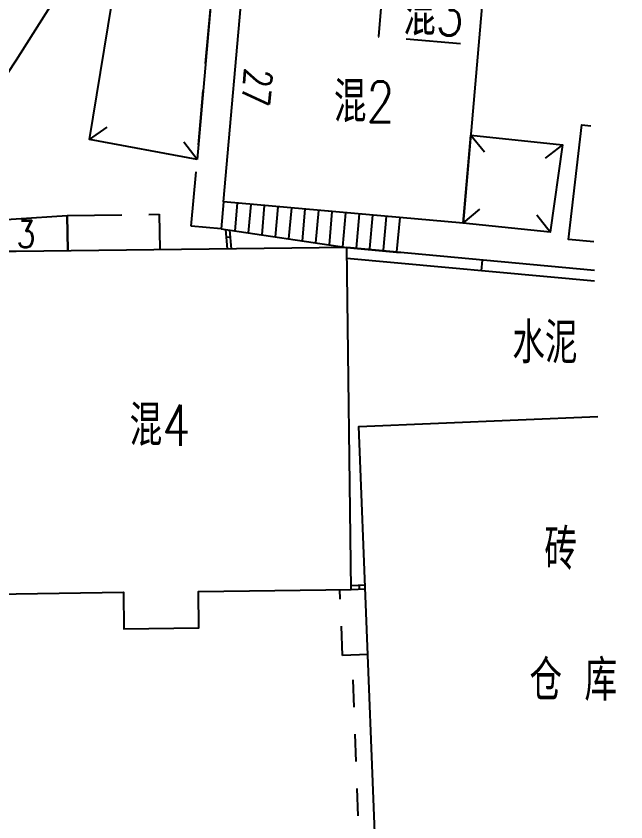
# Model space of a CAD drawing. Extents: x 529262 to 576451, y 2694391 to 2717535.
# Drawn here: x 564864.99 to 564887.42, y 2710002.35 to 2710031.97 of the extents above; entities that cross this region are included whole.
import ezdxf
from ezdxf.enums import TextEntityAlignment as Align

# ---------------------------------------------------------------- set-up
doc = ezdxf.new("R2010")
doc.units = 0
doc.linetypes.add('X5', pattern=[3, 2, -1])
doc.linetypes.add('X6', pattern=[2, 1, -1])
for name, color, linetype in [('DLSS', 4, 'Continuous'), ('JMD', 8, 'Continuous'), ('ZJ', 7, 'Continuous')]:
    doc.layers.add(name, color=color, linetype=linetype)
doc.styles.add('HZ', font='rs.shx', dxfattribs={"width": 0.8, "bigfont": 'hztxt.shx'})

msp = doc.modelspace()

# ---------------------------------------------------------------- linework, layer by layer
at = {"layer": 'DLSS', "linetype": 'Continuous'}
for points in [[(564874.027, 2710044.625), (564864.998, 2710030.358)], [(564864.998, 2710030.358), (564864.994, 2710030.353), (564863.07, 2710027.446), (564862.937, 2710027.047)]]:
    msp.add_lwpolyline(points, dxfattribs=at)
at = {"layer": 'DLSS', "linetype": 'X6'}
msp.add_lwpolyline([(564877.567, 2710002.568), (564877.383, 2710007.746)], dxfattribs=at)
at = {"layer": 'JMD', "linetype": 'Continuous'}
for p, q in [((564867.691, 2710027.431), (564868.345, 2710027.892)), ((564881.71, 2710027.6), (564882.22, 2710026.983)), ((564871.648, 2710026.703), (564871.163, 2710027.34)), ((564885.085, 2710027.245), (564884.454, 2710026.753)), ((564872.623, 2710025.139), (564872.536, 2710024.156)), ((564879.227, 2710024.555), (564872.623, 2710025.139)), ((564873.121, 2710025.095), (564873.031, 2710024.082)), ((564873.619, 2710025.051), (564873.527, 2710024.008)), ((564874.117, 2710025.007), (564874.022, 2710023.934)), ((564874.615, 2710024.963), (564874.517, 2710023.86)), ((564875.113, 2710024.919), (564875.013, 2710023.786)), ((564875.611, 2710024.875), (564875.508, 2710023.712)), ((564876.109, 2710024.831), (564876.004, 2710023.638)), ((564881.431, 2710024.36), (564882.048, 2710024.869)), ((564876.607, 2710024.787), (564876.499, 2710023.564)), ((564877.105, 2710024.743), (564876.994, 2710023.49)), ((564877.603, 2710024.699), (564877.491, 2710023.435)), ((564878.101, 2710024.654), (564877.993, 2710023.433)), ((564878.599, 2710024.61), (564878.489, 2710023.367)), ((564879.097, 2710024.566), (564878.986, 2710023.302)), ((564884.628, 2710024.024), (564884.136, 2710024.655)), ((564872.727, 2710023.843, 137.72), (564872.877, 2710023.855, 137.72)), ((564882.132, 2710023.005, 138.947), (564882.095, 2710022.607, 138.947)), ((564877.623, 2710010.904), (564877.618, 2710011.054))]:
    msp.add_line(p, q, dxfattribs=at)
at = {"layer": 'JMD', "linetype": 'Continuous', "flags": 128}
for points, elevation in [([(564871.648, 2710026.703), (564867.691, 2710027.431), (564868.777, 2710034.085), (564872.266, 2710033.715)], 137.62), ([(564873.371, 2710033.618), (564882.167, 2710032.885), (564881.431, 2710024.36), (564872.623, 2710025.139)], 137.64), ([(564881.71, 2710027.6), (564885.085, 2710027.245), (564884.628, 2710024.024), (564881.431, 2710024.36)], 137.633)]:
    msp.add_lwpolyline(points, close=True, dxfattribs=dict(at, elevation=elevation))
at = {"layer": 'JMD', "linetype": 'X5', "elevation": 137.681}
msp.add_lwpolyline([(564872.623, 2710025.139), (564872.536, 2710024.156), (564871.432, 2710024.253), (564872.266, 2710033.715), (564873.371, 2710033.618)], dxfattribs=at)
at = {"layer": 'JMD', "linetype": 'X5', "flags": 128}
for points, elevation in [([(564878.485, 2710033.192), (564878.321, 2710031.217), (564881.996, 2710030.911)], 137.638), ([(564877.926, 2710008.499), (564876.997, 2710008.467), (564876.9, 2710010.888)], -524.049)]:
    msp.add_lwpolyline(points, dxfattribs=dict(at, elevation=elevation))
at = {"layer": 'JMD', "linetype": 'Continuous', "flags": 128}
for points, elevation in [([(564886.233, 2710023.673), (564885.308, 2710023.763), (564885.799, 2710027.969), (564886.13, 2710027.937)], 137.586), ([(564872.762, 2710023.413), (564872.704, 2710024.13)], 137.72), ([(564872.913, 2710023.414), (564872.856, 2710024.108)], 137.72), ([(564886.258, 2710022.623), (564877.153, 2710023.466)], 138.947), ([(564886.268, 2710022.221), (564877.158, 2710023.064)], 138.947), ([(564878.16, 2710002.568), (564877.597, 2710016.888), (564886.387, 2710017.256)], 138.936), ([(564887.417, 2709974.451), (564879.278, 2709974.146), (564878.16, 2710002.568)], 138.936)]:
    msp.add_lwpolyline(points, dxfattribs=dict(at, elevation=elevation))
at = {"layer": 'JMD', "linetype": 'Continuous'}
msp.add_lwpolyline([(564885.085, 2710027.245), (564884.628, 2710024.024)], dxfattribs=at)
at = {"layer": 'JMD', "linetype": 'X5'}
for points in [[(564864.584, 2710023.313), (564863.126, 2710023.29), (564863.132, 2710024.397), (564864.998, 2710024.521)], [(564864.998, 2710024.521), (564866.874, 2710024.645), (564866.894, 2710023.35)], [(564866.894, 2710023.35), (564866.874, 2710024.645), (564870.256, 2710024.689), (564870.276, 2710023.404)]]:
    msp.add_lwpolyline(points, dxfattribs=at)
at = {"layer": 'JMD', "linetype": 'Continuous', "flags": 128}
for points in [[(564872.536, 2710024.156), (564877.153, 2710023.466), (564879.114, 2710023.285)], [(564864.998, 2710010.728), (564868.943, 2710010.791), (564868.957, 2710009.443), (564871.715, 2710009.481), (564871.697, 2710010.818), (564877.31, 2710010.893), (564877.153, 2710023.466), (564864.998, 2710023.318)], [(564864.998, 2710023.318), (564864.584, 2710023.313), (564864.642, 2710019.697), (564863.184, 2710019.674), (564863.319, 2710010.702), (564864.998, 2710010.728)], [(564877.308, 2710011.043), (564877.826, 2710011.061)], [(564877.31, 2710010.893), (564877.832, 2710010.911)]]:
    msp.add_lwpolyline(points, dxfattribs=at)

# ---------------------------------------------------------------- texts
at = {"layer": 'JMD', "linetype": 'Continuous', "style": 'HZ', "width": 0.8}
for s, p in [('混3', (564881.451, 2710032.015)), ('混2', (564878.904, 2710028.824)), ('混4', (564871.392, 2710016.925)), ('砖', (564885.618, 2710012.367))]:
    msp.add_text(s, height=1.5, dxfattribs=at).set_placement(p, align=Align.MIDDLE_RIGHT)
at = {"layer": 'ZJ', "color": 8, "linetype": 'Continuous', "style": 'HZ', "width": 0.8}
msp.add_text('27', height=1, rotation=264.4948, dxfattribs=at).set_placement((564873.848, 2710029.351), align=Align.MIDDLE)
for s, height, p in [('3', 1, (564865.355, 2710023.959)), ('水泥', 1.5, (564884.438, 2710020.034)), ('仓 库', 1.5, (564885.482, 2710007.625))]:
    msp.add_text(s, height=height, dxfattribs=at).set_placement(p, align=Align.MIDDLE)

doc.saveas('drawing.dxf')
